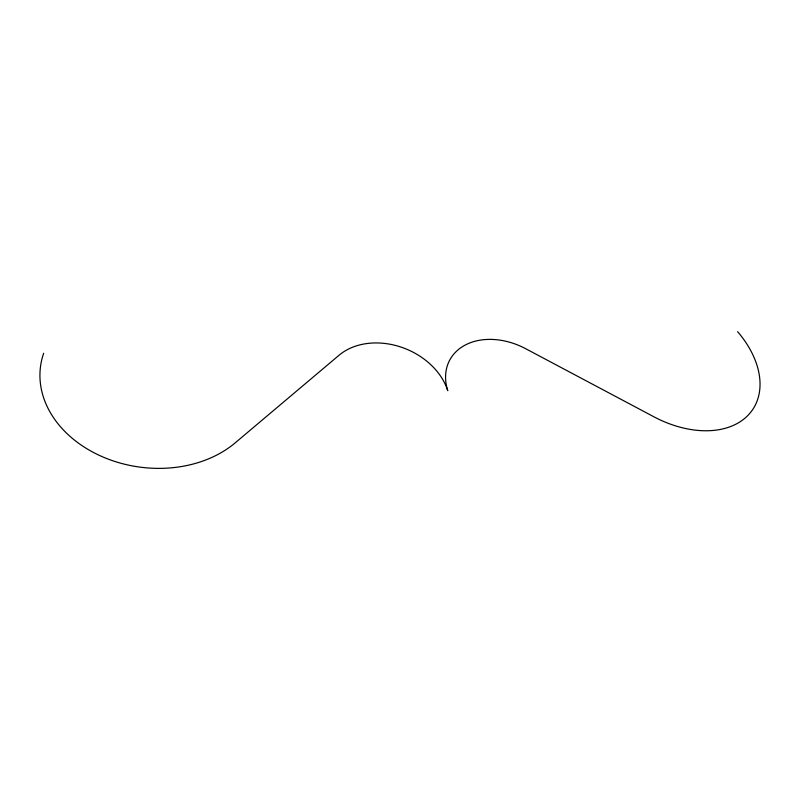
<?xml version="1.0" encoding="UTF-8"?>
<svg xmlns="http://www.w3.org/2000/svg" width="800" height="800" viewBox="0 0 800 800"><rect width="100%" height="100%" fill="white"/><g stroke="black" fill="none" stroke-linecap="round" stroke-linejoin="round"><path stroke-width="1.2" d="M43.67 353.25A111.71 86.53 7.7 0 0 99.07 455.25A111.71 86.53 7.7 0 0 235.23 442.83L339.12 355.19A64.5 49.86 22.4 0 1 400.52 346.92A64.5 49.86 22.4 0 1 447.75 390.69A61.89 45.95 28.3 0 1 464.86 345.24A61.89 45.95 28.3 0 1 525.63 348.68L653.81 416.75A91.2 61.31 33.3 0 0 747.81 415.53A91.2 61.31 33.3 0 0 737.6 331.65"/></g></svg>
